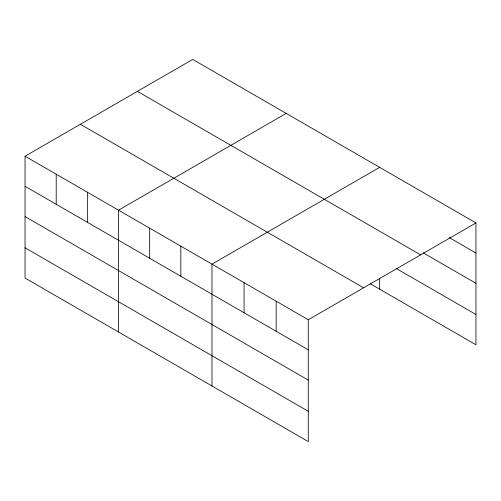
<?xml version="1.0" encoding="UTF-8"?>
<svg xmlns="http://www.w3.org/2000/svg" width="501" height="501" viewBox="0 0 501 501"><rect width="100%" height="100%" fill="white"/><g stroke="black" fill="none" stroke-linecap="round" stroke-linejoin="round"><path stroke-width="0.75" d="M308.278 380.109L308.278 319.744L25.05 156.224L25.05 278.061L308.278 441.581L308.278 380.109L25.05 216.589M370.17 283.704L475.95 344.776L475.95 222.939L192.722 59.419L25.05 156.224M286.19 113.383L118.518 210.182L118.518 332.025M379.652 167.34L211.979 264.146L211.979 385.983M308.278 319.744L475.95 222.939M449.203 237.58L475.95 253.024M423.12 252.798L475.95 283.303M137.393 91.364L420.621 254.884M396.372 268.555L475.95 314.496M80.379 124.279L363.607 287.799M25.05 186.309L308.278 349.83M25.05 247.782L308.278 411.302M379.652 278.312L379.652 289.183M276.176 301.214L276.176 331.293M244.081 282.677L244.081 312.762M180.823 246.16L180.823 276.245M149.667 228.174L149.667 258.253M87.362 192.196L87.362 222.281M56.206 174.21L56.206 204.295"/></g></svg>
